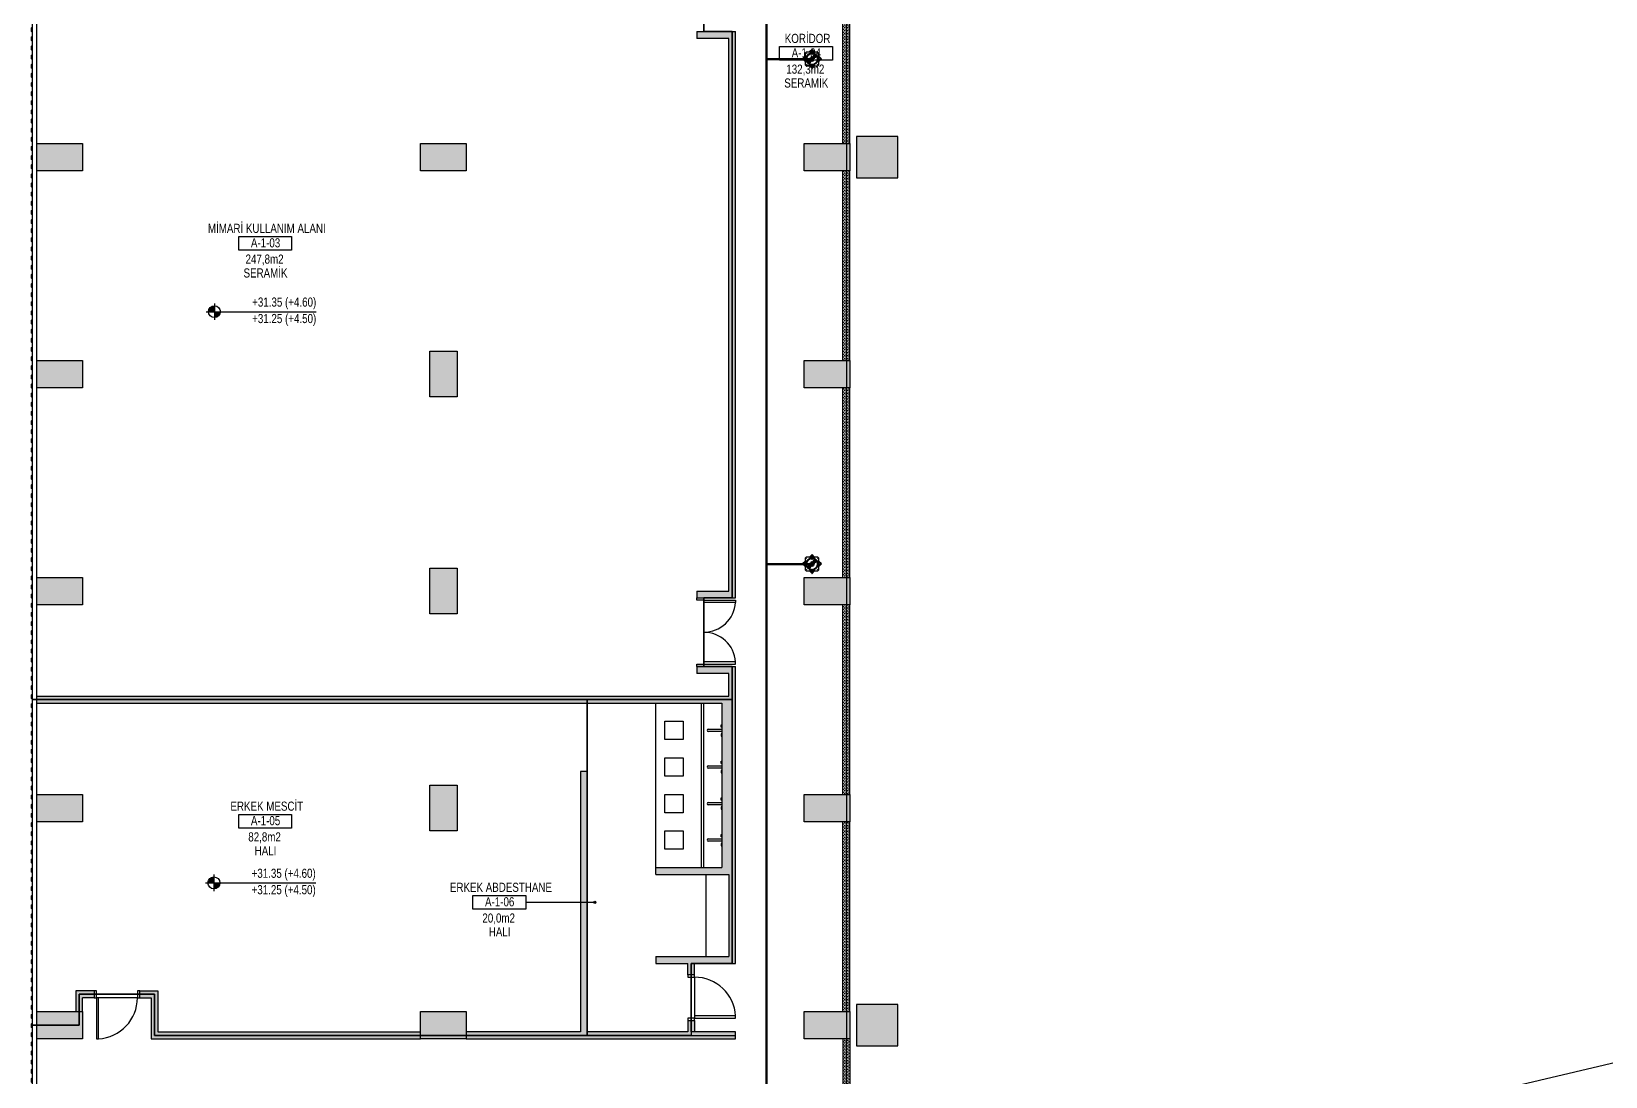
# Model space of a CAD drawing. Header units: centimetres. Extents: x 26200 to 113000, y -600 to 9300.
# Drawn here: x 78389 to 81836, y 3351 to 5639 of the extents above; entities that cross this region are included whole.
import ezdxf
from ezdxf.enums import TextEntityAlignment as Align

# ---------------------------------------------------------------- set-up
doc = ezdxf.new("R2010")
doc.units = ezdxf.units.CM
for name, color, linetype in [('A-ANNO-DIMS', 8, 'Continuous'), ('A-ANNO-IDEN', 8, 'Continuous'), ('A-ANNO-TEXT', 8, 'Continuous'), ('A-AREA', 8, 'Continuous'), ('A-DOOR', 8, 'Continuous'), ('A-ELEV-01', 8, 'Continuous'), ('A-ELEV-03', 8, 'Continuous'), ('A-ELEV-04', 8, 'Continuous'), ('A-FLOR-FIXT', 8, 'Continuous'), ('A-WALL', 8, 'Continuous'), ('A-WALL-HTCH', 8, 'Continuous'), ('A-WALL-SNWPNL', 8, 'Continuous'), ('A-WALL-STEL', 8, 'Continuous'), ('GEB-KONTUR-A', 8, 'Continuous'), ('S-CONC', 5, 'Continuous'), ('S-HTCH', 8, 'Continuous')]:
    doc.layers.add(name, color=color, linetype=linetype)
doc.layers.add('Arbeitspunkt(DIN)', color=8, linetype='Continuous', lineweight=25)
for name, color, linetype, lineweight, true_color in [('GEB-ART-NR', 8, 'Continuous', 18, 0xff0000), ('GEB-BEZUG', 8, 'Continuous', 50, 0xffff00), ('GEB-TEXT', 8, 'Continuous', 18, 0x0000ff)]:
    doc.layers.add(name, color=color, linetype=linetype, lineweight=lineweight, true_color=true_color)
doc.styles.add('Fields_100', font='act_simplex.shx', dxfattribs={"width": 0.8, "height": 20})
pattern_1 = [(0, (45541.4728, 54361.0323), (3.175, 3.175), [3.175, -3.175])]
pattern_2 = [(0, (74805.6698, 54361.057), (3.175, 3.175), [3.175, -3.175])]
pattern_3 = [(45, (74805.67, 5721.585), (-4.490128, 4.490128), []), (45, (74810.16, 5721.585), (-4.490128, 4.490128), [3.175, -1.5875])]

# ---------------------------------------------------------------- blocks, each defined once
blk = doc.blocks.new('Mahal kutusu_100')
at = {"color": 0}
blk.add_lwpolyline([(-58, 30), (58, 30), (58, 0), (-58, 0)], close=True, dxfattribs=at)
at = {"color": 0, "style": 'Fields_100', "width": 0.8}
for tag, p in [('MAHAL', (3.6, 37.9)), ('KOD', (0.9, 6.2)), ('ALAN', (-1.3, -29.4)), ('KAPLAMA', (0.8, -59.7))]:
    blk.add_attdef(tag, text='', height=20, dxfattribs=at).set_placement(p, align=Align.CENTER)
blk = doc.blocks.new('KAPI_100')
at = {"layer": 'A-DOOR'}
blk.add_line((5, 15), (95, 15), dxfattribs=at)
blk.add_lwpolyline([(95, 15), (95, 105), (90, 105), (90, 15)], dxfattribs=at)
for points in [[(0, 0), (5, 0), (5, 15), (0, 15)], [(95, 0), (100, 0), (100, 15), (95, 15)]]:
    blk.add_lwpolyline(points, close=True, dxfattribs=at)
blk.add_arc((95, 15), 90, 93.1847, 180, dxfattribs=at)
blk = doc.blocks.new('KAPI 150')
at = {"layer": 'A-DOOR'}
blk.add_line((145, 15), (5, 15), dxfattribs=at)
for points in [[(5, 15), (5, 85), (10, 85), (10, 15)], [(145, 15), (145, 85), (140, 85), (140, 15)]]:
    blk.add_lwpolyline(points, dxfattribs=at)
for points in [[(5, 0), (0, 0), (0, 15), (5, 15)], [(150, 0), (145, 0), (145, 15), (150, 15)]]:
    blk.add_lwpolyline(points, close=True, dxfattribs=at)
for centre, start, end in [((5, 15), 0, 85.904), ((145, 15), 94.096, 180)]:
    blk.add_arc(centre, 70, start, end, dxfattribs=at)
blk = doc.blocks.new('*U81')
at = {"layer": 'A-WALL-SNWPNL'}
blk.add_lwpolyline([(50, 1), (42, 1), (40, -1), (32, -1), (30, 1), (22, 1), (20, -1), (12, -1), (10, 1), (2, 1), (0, -1), (-8, -1), (-10, 1), (-18, 1), (-20, -1), (-28, -1), (-30, 1), (-38, 1), (-40, -1), (-48, -1), (-50, 1)], dxfattribs=at)
blk = doc.blocks.new('*U82')
at = {"layer": 'A-WALL-STEL', "color": 0, "linetype": 'ByBlock', "lineweight": -2, "transparency": 16777216}
for p in [(1600, 0), (1700, 0), (1800, 0), (1900, 0), (2000, 0), (2100, 0), (2200, 0), (2300, 0), (2400, 0), (2500, 0), (2600, 0), (2700, 0), (2800, 0), (2900, 0), (3000, 0), (3100, 0), (3200, 0), (3300, 0), (3400, 0), (3500, 0), (3600, 0), (3700, 0), (3800, 0), (3900, 0)]:
    blk.add_blockref('*U81', p, dxfattribs=at)
blk = doc.blocks.new('Einfügepunkt')
at = {"layer": 'GEB-BEZUG'}
for p, q in [((-1, -1), (1, 1)), ((-1, 1), (1, -1))]:
    blk.add_line(p, q, dxfattribs=at)
blk = doc.blocks.new('105')
at = {"layer": 'Arbeitspunkt(DIN)', "ltscale": 25}
for q in [(-2, 0), (0, 2), (2, 0), (0, -2)]:
    blk.add_line((0, 0), q, dxfattribs=at)
at = {"layer": 'GEB-KONTUR-A', "ltscale": 25}
for p, q in [((-152, 57), (-209, 0)), ((-209, 0), (-152, -57)), ((-152, 57), (-150, 59)), ((-152, -57), (-152, 57)), ((-150, 130), (-130, 150)), ((-150, 130), (-150, -130)), ((-129, 2), (-131, 0)), ((-131, 0), (-129, -2)), ((-131, 0), (-123, 0)), ((130, 150), (-130, 150)), ((-129, 2), (-122, 2)), ((-124, 35), (-126, 34)), ((-126, 34), (-125, 32)), ((-126, 34), (-119, 32)), ((-125, 32), (-118, 30)), ((-124, 35), (-117, 33)), ((-123, 0), (-122, 2)), ((-122, -2), (-123, 0)), ((-122, 2), (-118, 2)), ((-119, 32), (-117, 33)), ((-118, 30), (-119, 32)), ((-114, 29), (-118, 30)), ((-117, 33), (-113, 32)), ((-105, 16), (-117, 17)), ((-117, 14), (-106, 12)), ((-111, 66), (-113, 65)), ((-113, 65), (-113, 63)), ((-113, 65), (-107, 62)), ((-113, 63), (-106, 59)), ((-111, 66), (-104, 62)), ((-110, 43), (-99, 39)), ((-98, 42), (-108, 47)), ((-107, 62), (-104, 62)), ((-106, 59), (-107, 62)), ((-103, 57), (-106, 59)), ((-106, 12), (-105, 16)), ((-104, 62), (-101, 61)), ((-99, 39), (-98, 42)), ((-95, 70), (-85, 63)), ((-83, 66), (-93, 73)), ((-92, 92), (-92, 90)), ((-90, 92), (-92, 92)), ((-92, 92), (-87, 87)), ((-92, 90), (-87, 85)), ((-90, 92), (-85, 87)), ((-87, 87), (-85, 87)), ((-87, 85), (-87, 87)), ((-85, 82), (-87, 85)), ((-85, 87), (-82, 85)), ((-85, 63), (-83, 66)), ((-73, 93), (-66, 83)), ((-63, 85), (-70, 95)), ((-65, 113), (-66, 111)), ((-66, 111), (-62, 104)), ((-66, 83), (-63, 85)), ((-65, 113), (-62, 107)), ((-63, 113), (-65, 113)), ((-63, 113), (-59, 106)), ((-62, 107), (-59, 106)), ((-62, 104), (-62, 107)), ((-61, 101), (-62, 104)), ((-59, 150), (-57, 152)), ((-59, 106), (-57, 103)), ((0, 209), (-57, 152)), ((-57, 152), (57, 152)), ((-47, 108), (-42, 98)), ((-39, 99), (-43, 110)), ((-42, 98), (-39, 99)), ((-34, 126), (-35, 124)), ((-35, 124), (-33, 117)), ((-34, 126), (-32, 119)), ((-32, 125), (-34, 126)), ((-33, 117), (-32, 119)), ((-32, 113), (-33, 117)), ((-6, 6), (-33, -12)), ((-33, -13), (-5, 5)), ((-32, 125), (-30, 118)), ((-32, 119), (-30, 118)), ((-30, 118), (-29, 114)), ((-26, -26), (0, 0)), ((-17, 117), (-16, 105)), ((-16, 105), (-12, 106)), ((-12, 106), (-14, 117)), ((18, 42), (-6, 6)), ((-6, 6), (-5, 5)), ((-5, 5), (18, 41)), ((-5, 5), (0, 0)), ((0, 131), (-2, 129)), ((-2, 129), (-2, 122)), ((-2, 122), (0, 123)), ((-2, 118), (-2, 122)), ((57, 152), (0, 209)), ((0, 131), (0, 123)), ((2, 129), (0, 131)), ((0, 123), (2, 122)), ((0, 0), (26, 26)), ((0, 0), (5, -5)), ((2, 129), (2, 122)), ((2, 122), (2, 118)), ((33, 13), (5, -5)), ((6, -6), (33, 12)), ((14, 117), (12, 106)), ((12, 106), (16, 105)), ((16, 105), (17, 117)), ((19, 43), (18, 42)), ((18, 42), (18, 41)), ((18, 42), (18, 42)), ((18, 41), (18, 42)), ((26, 26), (18, 42)), ((18, 41), (26, 26)), ((38, 73), (19, 43)), ((19, 43), (39, 72)), ((19, 42), (19, 43)), ((19, 43), (19, 42)), ((19, 43), (19, 43)), ((27, 27), (19, 43)), ((19, 42), (27, 27)), ((26, 26), (26, 26)), ((26, 26), (26, 26)), ((26, 26), (33, 13)), ((33, 13), (26, 26)), ((27, 27), (77, 77)), ((27, 27), (27, 27)), ((27, 27), (27, 27)), ((27, 27), (34, 14)), ((34, 14), (27, 27)), ((29, 114), (30, 118)), ((32, 125), (30, 118)), ((30, 118), (32, 119)), ((34, 126), (32, 119)), ((34, 126), (32, 125)), ((32, 119), (33, 117)), ((33, 117), (32, 113)), ((35, 124), (33, 117)), ((33, 12), (35, 13)), ((33, 13), (33, 13)), ((33, 12), (33, 13)), ((33, 13), (33, 12)), ((35, 124), (34, 126)), ((72, 39), (34, 14)), ((34, 14), (34, 14)), ((35, 13), (34, 14)), ((34, 14), (35, 13)), ((35, 13), (73, 38)), ((38, 73), (41, 77)), ((43, 110), (39, 99)), ((39, 99), (42, 98)), ((41, 77), (57, 103)), ((42, 98), (47, 108)), ((57, 152), (59, 150)), ((57, 103), (59, 105)), ((63, 113), (59, 105)), ((59, 105), (61, 106)), ((65, 113), (61, 106)), ((61, 106), (62, 103)), ((62, 103), (61, 101)), ((66, 111), (62, 103)), ((65, 113), (63, 113)), ((66, 111), (65, 113)), ((66, 98), (68, 99)), ((72, 93), (74, 95)), ((77, 41), (73, 38)), ((77, 92), (76, 91)), ((77, 77), (86, 86)), ((77, 41), (103, 57)), ((103, 58), (79, 43)), ((82, 85), (84, 86)), ((90, 92), (84, 86)), ((84, 86), (86, 86)), ((86, 84), (85, 82)), ((92, 92), (86, 86)), ((92, 90), (86, 84)), ((86, 86), (86, 84)), ((92, 92), (90, 92)), ((91, 76), (92, 77)), ((92, 90), (92, 92)), ((93, 72), (95, 74)), ((99, 68), (98, 66)), ((101, 61), (103, 62)), ((111, 66), (103, 62)), ((103, 62), (106, 61)), ((105, 60), (103, 58)), ((103, 57), (105, 59)), ((103, 58), (103, 57)), ((113, 63), (105, 59)), ((106, 61), (105, 60)), ((105, 59), (105, 60)), ((113, 65), (106, 61)), ((113, 65), (111, 66)), ((113, 63), (113, 65)), ((117, 33), (113, 32)), ((114, 29), (118, 30)), ((124, 35), (117, 33)), ((119, 32), (117, 33)), ((118, 30), (119, 32)), ((125, 32), (118, 30)), ((122, 2), (118, 2)), ((126, 34), (119, 32)), ((123, 0), (122, 2)), ((129, 2), (122, 2)), ((122, -2), (123, 0)), ((131, 0), (123, 0)), ((126, 34), (124, 35)), ((125, 32), (126, 34)), ((131, 0), (129, 2)), ((129, -2), (131, 0)), ((130, 150), (150, 130)), ((150, -130), (150, 130)), ((150, 59), (152, 57)), ((152, 57), (152, -57)), ((209, 0), (152, 57)), ((152, -57), (209, 0)), ((-150, -59), (-152, -57)), ((-130, -150), (-150, -130)), ((-130, -150), (130, -150)), ((-129, -2), (-122, -2)), ((-125, -32), (-126, -34)), ((-126, -34), (-119, -32)), ((-126, -34), (-124, -35)), ((-125, -32), (-118, -30)), ((-124, -35), (-117, -33)), ((-118, -2), (-122, -2)), ((-119, -32), (-118, -30)), ((-117, -33), (-119, -32)), ((-118, -30), (-114, -29)), ((-106, -12), (-117, -14)), ((-117, -17), (-105, -16)), ((-113, -32), (-117, -33)), ((-113, -63), (-105, -59)), ((-113, -65), (-106, -61)), ((-113, -63), (-113, -65)), ((-113, -65), (-111, -66)), ((-111, -66), (-103, -62)), ((-99, -39), (-110, -43)), ((-108, -47), (-98, -42)), ((-105, -16), (-106, -12)), ((-106, -61), (-105, -59)), ((-103, -62), (-106, -61)), ((-105, -59), (-103, -57)), ((-103, -57), (-77, -41)), ((-101, -61), (-103, -62)), ((-98, -42), (-99, -39)), ((-99, -68), (-98, -66)), ((-93, -72), (-95, -74)), ((-91, -76), (-92, -77)), ((-92, -90), (-86, -84)), ((-92, -92), (-86, -86)), ((-92, -90), (-92, -92)), ((-92, -92), (-90, -92)), ((-90, -92), (-84, -86)), ((-86, -86), (-77, -77)), ((-86, -84), (-85, -82)), ((-86, -86), (-86, -84)), ((-84, -86), (-86, -86)), ((-82, -85), (-84, -86)), ((-77, -77), (-27, -27)), ((-77, -41), (-73, -38)), ((-77, -92), (-76, -91)), ((-72, -93), (-74, -95)), ((-35, -13), (-73, -38)), ((-73, -39), (-34, -14)), ((-66, -98), (-68, -99)), ((-66, -111), (-62, -103)), ((-66, -111), (-65, -113)), ((-65, -113), (-61, -106)), ((-65, -113), (-63, -113)), ((-63, -113), (-59, -105)), ((-62, -103), (-61, -101)), ((-61, -106), (-62, -103)), ((-60, -105), (-61, -106)), ((-58, -103), (-60, -105)), ((-60, -105), (-59, -105)), ((-59, -105), (-57, -103)), ((-57, -152), (-59, -150)), ((-43, -79), (-58, -103)), ((-57, -103), (-58, -103)), ((-57, -103), (-41, -77)), ((57, -152), (-57, -152)), ((-57, -152), (0, -209)), ((-38, -73), (-41, -77)), ((-19, -43), (-39, -73)), ((-38, -73), (-19, -43)), ((-33, -12), (-35, -13)), ((-35, -13), (-34, -14)), ((-34, -14), (-35, -13)), ((-35, -124), (-33, -117)), ((-35, -124), (-34, -126)), ((-34, -14), (-34, -14)), ((-27, -27), (-34, -14)), ((-34, -14), (-27, -27)), ((-34, -126), (-32, -119)), ((-34, -126), (-32, -125)), ((-33, -13), (-33, -12)), ((-33, -12), (-33, -13)), ((-33, -13), (-33, -13)), ((-26, -26), (-33, -13)), ((-33, -13), (-26, -26)), ((-32, -113), (-33, -117)), ((-33, -117), (-32, -119)), ((-32, -119), (-30, -118)), ((-32, -125), (-30, -118)), ((-30, -118), (-29, -114)), ((-27, -27), (-27, -27)), ((-27, -27), (-19, -43)), ((-19, -42), (-27, -27)), ((-27, -27), (-27, -27)), ((-26, -26), (-26, -26)), ((-26, -26), (-18, -42)), ((-18, -41), (-26, -26)), ((-26, -26), (-26, -26)), ((-19, -43), (-18, -42)), ((-19, -42), (-19, -43)), ((-19, -43), (-19, -42)), ((-19, -43), (-19, -43)), ((5, -5), (-18, -41)), ((-18, -42), (6, -6)), ((-18, -42), (-18, -41)), ((-18, -41), (-18, -42)), ((-18, -42), (-18, -42)), ((-2, -118), (-2, -122)), ((-2, -122), (0, -123)), ((-2, -129), (-2, -122)), ((-2, -129), (0, -131)), ((0, -123), (2, -122)), ((0, -131), (0, -123)), ((0, -131), (2, -129)), ((0, -209), (57, -152)), ((2, -122), (2, -118)), ((2, -129), (2, -122)), ((6, -6), (5, -5)), ((29, -114), (30, -118)), ((30, -118), (32, -119)), ((32, -125), (30, -118)), ((33, -117), (32, -113)), ((32, -119), (33, -117)), ((34, -126), (32, -119)), ((32, -125), (34, -126)), ((35, -124), (33, -117)), ((34, -126), (35, -124)), ((57, -103), (59, -106)), ((59, -150), (57, -152)), ((59, -106), (62, -107)), ((63, -113), (59, -106)), ((62, -104), (61, -101)), ((62, -107), (62, -104)), ((66, -111), (62, -104)), ((65, -113), (62, -107)), ((63, -113), (65, -113)), ((65, -113), (66, -111)), ((82, -85), (85, -87)), ((87, -85), (85, -82)), ((85, -87), (87, -87)), ((90, -92), (85, -87)), ((87, -87), (87, -85)), ((92, -90), (87, -85)), ((92, -92), (87, -87)), ((90, -92), (92, -92)), ((92, -92), (92, -90)), ((101, -61), (104, -62)), ((106, -59), (103, -57)), ((104, -62), (107, -62)), ((111, -66), (104, -62)), ((107, -62), (106, -59)), ((113, -63), (106, -59)), ((113, -65), (107, -62)), ((111, -66), (113, -65)), ((113, -32), (117, -33)), ((113, -65), (113, -63)), ((118, -30), (114, -29)), ((117, -33), (119, -32)), ((124, -35), (117, -33)), ((118, -2), (122, -2)), ((119, -32), (118, -30)), ((125, -32), (118, -30)), ((126, -34), (119, -32)), ((129, -2), (122, -2)), ((124, -35), (126, -34)), ((126, -34), (125, -32)), ((150, -130), (130, -150)), ((152, -57), (150, -59))]:
    blk.add_line(p, q, dxfattribs=at)
for centre, radius in [((-177, 0), 4), ((0, 0), 131), ((-125, 125), 3), ((0, 177), 4), ((125, 125), 3), ((177, 0), 4), ((-125, -125), 3), ((0, -177), 4), ((125, -125), 3)]:
    blk.add_circle(centre, radius, dxfattribs=at)
for centre, radius, start, end in [((0, 0), 129, 165.8007, 179.1993), ((0, 0), 126, 165.8198, 179.1802), ((0, 0), 129, 150.8007, 164.1993), ((0, 0), 126, 150.8198, 164.1802), ((0, 0), 121, 165.8539, 179.1461), ((0, 0), 120, 165.8607, 179.1393), ((0, 0), 118, 165.8753, 179.1247), ((0, 0), 118, 171.6247, 173.3753), ((0, 0), 121, 150.8539, 164.1461), ((0, 0), 120, 150.8607, 164.1393), ((0, 0), 118, 150.8753, 164.1247), ((0, 0), 129, 135.8007, 149.1993), ((0, 0), 118, 156.6247, 158.3753), ((0, 0), 126, 135.8198, 149.1802), ((0, 0), 121, 135.8539, 149.1461), ((0, 0), 120, 135.8607, 149.1393), ((0, 0), 118, 135.8753, 149.1247), ((0, 0), 118, 141.6247, 143.3753), ((0, 0), 129, 120.8007, 134.1993), ((0, 0), 126, 120.8198, 134.1802), ((0, 0), 121, 120.8539, 134.1461), ((0, 0), 120, 120.8607, 134.1393), ((0, 0), 118, 120.8753, 134.1247), ((0, 0), 118, 126.6247, 128.3753), ((0, 0), 129, 105.8007, 119.1993), ((0, 0), 126, 105.8198, 119.1802), ((0, 0), 121, 105.8539, 119.1461), ((0, 0), 120, 105.8607, 119.1393), ((0, 0), 118, 105.8753, 119.1247), ((0, 0), 118, 111.6247, 113.3753), ((0, 0), 129, 90.8007, 104.1993), ((0, 0), 126, 90.8198, 104.1802), ((0, 0), 121, 90.8539, 104.1461), ((0, 0), 120, 90.8607, 104.1393), ((0, 0), 118, 90.8753, 104.1247), ((0, 0), 118, 96.6247, 98.3753), ((0, 0), 129, 75.8007, 89.1993), ((0, 0), 126, 75.8198, 89.1802), ((0, 0), 121, 75.8539, 89.1461), ((0, 0), 120, 75.8607, 89.1393), ((0, 0), 118, 75.8753, 89.1247), ((0, 0), 118, 81.6247, 83.3753), ((0, 0), 118, 60.8753, 74.1247), ((0, 0), 121, 60.8539, 74.1461), ((0, 0), 120, 60.8607, 74.1393), ((0, 0), 126, 60.8198, 74.1802), ((0, 0), 129, 60.8007, 74.1993), ((59, 59), 25.8, 45, 135.7807), ((0, 0), 118, 66.6247, 68.3753), ((0, 0), 118, 45.8753, 59.1247), ((0, 0), 121, 45.8539, 59.1461), ((0, 0), 120, 55.6693, 59.1393), ((0, 0), 126, 45.8198, 59.1802), ((0, 0), 129, 45.8007, 59.1993), ((0, 0), 120, 52.1808, 55.6693), ((0, 0), 120, 45.8607, 50.069), ((59, 59), 25.8, 321.1789, 45), ((59, 59), 25.8, 314.2193, 321.1789), ((0, 0), 118, 30.8753, 44.1247), ((0, 0), 120, 39.931, 44.1393), ((0, 0), 121, 30.8539, 44.1461), ((0, 0), 126, 30.8198, 44.1802), ((0, 0), 129, 30.8007, 44.1993), ((0, 0), 120, 34.3307, 37.8192), ((0, 0), 120, 30.8607, 34.3307), ((0, 0), 118, 15.8753, 29.1247), ((0, 0), 120, 15.8607, 29.1393), ((0, 0), 121, 15.8539, 29.1461), ((0, 0), 126, 15.8198, 29.1802), ((0, 0), 129, 15.8007, 29.1993), ((0, 0), 118, 0.8753, 14.1247), ((0, 0), 120, 0.8607, 14.1393), ((0, 0), 121, 0.8539, 14.1461), ((0, 0), 126, 0.8198, 14.1802), ((0, 0), 129, 0.8007, 14.1993), ((0, 0), 129, 180.8007, 194.1993), ((0, 0), 126, 180.8198, 194.1802), ((0, 0), 129, 195.8007, 209.1993), ((0, 0), 121, 180.8539, 194.1461), ((0, 0), 126, 195.8198, 209.1802), ((0, 0), 120, 180.8607, 194.1393), ((0, 0), 118, 180.8753, 194.1247), ((0, 0), 118, 186.6247, 188.3753), ((0, 0), 121, 195.8539, 209.1461), ((0, 0), 120, 195.8607, 209.1393), ((0, 0), 118, 195.8753, 209.1247), ((0, 0), 129, 210.8007, 224.1993), ((0, 0), 118, 201.6247, 203.3753), ((0, 0), 126, 210.8198, 224.1802), ((0, 0), 121, 210.8539, 224.1461), ((0, 0), 120, 210.8607, 214.3307), ((0, 0), 118, 210.8753, 224.1247), ((0, 0), 120, 214.3307, 217.8192), ((0, 0), 120, 219.931, 224.1393), ((0, 0), 129, 225.8007, 239.1993), ((0, 0), 126, 225.8198, 239.1802), ((-59, -59), 25.8, 134.2193, 225), ((0, 0), 120, 225.8607, 230.069), ((0, 0), 121, 225.8539, 239.1461), ((0, 0), 118, 225.8753, 239.1247), ((-59, -59), 25.8, 225, 308.8211), ((0, 0), 120, 232.1808, 235.6693), ((0, 0), 120, 235.6693, 239.1393), ((0, 0), 129, 240.8007, 254.1993), ((0, 0), 126, 240.8198, 254.1802), ((0, 0), 121, 240.8539, 254.1461), ((0, 0), 120, 240.8607, 254.1393), ((0, 0), 118, 240.8753, 254.1247), ((-59, -59), 25.8, 308.8211, 315.7807), ((0, 0), 129, 255.8007, 269.1993), ((0, 0), 126, 255.8198, 269.1802), ((0, 0), 121, 255.8539, 269.1461), ((0, 0), 118, 255.8753, 269.1247), ((0, 0), 120, 255.8607, 269.1393), ((0, 0), 118, 270.8753, 284.1247), ((0, 0), 120, 270.8607, 284.1393), ((0, 0), 121, 270.8539, 284.1461), ((0, 0), 126, 270.8198, 284.1802), ((0, 0), 129, 270.8007, 284.1993), ((0, 0), 118, 285.8753, 299.1247), ((0, 0), 120, 285.8607, 299.1393), ((0, 0), 121, 285.8539, 299.1461), ((0, 0), 126, 285.8198, 299.1802), ((0, 0), 129, 285.8007, 299.1993), ((0, 0), 118, 300.8753, 314.1247), ((0, 0), 120, 300.8607, 314.1393), ((0, 0), 121, 300.8539, 314.1461), ((0, 0), 126, 300.8198, 314.1802), ((0, 0), 129, 300.8007, 314.1993), ((0, 0), 118, 315.8753, 329.1247), ((0, 0), 120, 315.8607, 329.1393), ((0, 0), 121, 315.8539, 329.1461), ((0, 0), 126, 315.8198, 329.1802), ((0, 0), 129, 315.8007, 329.1993), ((0, 0), 118, 330.8753, 344.1247), ((0, 0), 120, 330.8607, 344.1393), ((0, 0), 121, 330.8539, 344.1461), ((0, 0), 126, 330.8198, 344.1802), ((0, 0), 129, 330.8007, 344.1993), ((0, 0), 118, 345.8753, 359.1247), ((0, 0), 120, 345.8607, 359.1393), ((0, 0), 121, 345.8539, 359.1461), ((0, 0), 126, 345.8198, 359.1802), ((0, 0), 129, 345.8007, 359.1993)]:
    blk.add_arc(centre, radius, start, end, dxfattribs=at)
for points, knots in [([(77, 77), (76, 78), (75, 79), (71, 82), (68, 83), (62, 84), (59, 85), (56, 84), (54, 84), (52, 83), (47, 82), (46, 81), (43, 79), (41, 77), (39, 75), (39, 74), (38, 73)], [-0.783062, -0.783062, -0.783062, -0.783062, -0.634163, -0.634163, -0.192454, -0.192454, 0.106051, 0.106051, 0.106051, 0.404556, 0.404556, 0.625445, 0.625445, 0.846335, 0.846335, 0.994853, 0.994853, 0.994853, 0.994853]), ([(38, 73), (38, 73), (38, 73), (38, 73), (38, 73), (38, 73)], [0.994853329, 0.994853329, 0.994853329, 0.994853329, 0.995833954, 0.995833954, 0.996814579, 0.996814579, 0.996814579, 0.996814579]), ([(39, 73), (39, 74), (40, 75), (42, 77), (43, 78), (46, 80), (48, 81), (52, 83), (54, 83), (57, 84), (59, 84), (61, 84), (67, 83), (71, 81), (75, 78), (76, 77), (77, 77)], [-0.994853, -0.994853, -0.994853, -0.994853, -0.846335, -0.846335, -0.625445, -0.625445, -0.404556, -0.404556, -0.106051, -0.106051, -0.106051, 0.192454, 0.192454, 0.634163, 0.634163, 0.784802, 0.784802, 0.784802, 0.784802]), ([(39, 72), (39, 72), (39, 72), (39, 73), (39, 73), (39, 73)], [-0.996814579, -0.996814579, -0.996814579, -0.996814579, -0.995833954, -0.995833954, -0.994853329, -0.994853329, -0.994853329, -0.994853329]), ([(77, 77), (77, 76), (78, 75), (80, 72), (81, 71), (82, 67), (83, 66), (84, 61), (84, 59), (84, 57), (83, 54), (83, 52), (80, 46), (78, 43), (75, 40), (74, 39), (73, 39)], [2.356791, 2.356791, 2.356791, 2.356791, 2.50743, 2.50743, 2.728284, 2.728284, 2.949139, 2.949139, 3.247644, 3.247644, 3.247644, 3.546149, 3.546149, 3.987927, 3.987927, 4.136446, 4.136446, 4.136446, 4.136446]), ([(73, 38), (74, 39), (75, 39), (79, 43), (81, 46), (83, 52), (84, 54), (84, 56), (85, 59), (84, 62), (84, 66), (83, 68), (82, 71), (81, 73), (79, 75), (78, 76), (77, 77)], [-4.136446, -4.136446, -4.136446, -4.136446, -3.987927, -3.987927, -3.546149, -3.546149, -3.247644, -3.247644, -3.247644, -2.949139, -2.949139, -2.728284, -2.728284, -2.50743, -2.50743, -2.358531, -2.358531, -2.358531, -2.358531]), ([(77, 77), (77, 77), (77, 77), (77, 77), (77, 77), (77, 77)], [-0.1161431, -0.1161431, -0.1161431, -0.1161431, -0.0580714, -0.0580714, 0, 0, 0, 0]), ([(-73, -38), (-74, -39), (-75, -39), (-79, -43), (-81, -46), (-83, -52), (-84, -54), (-84, -56), (-85, -59), (-84, -62), (-84, -66), (-83, -68), (-82, -71), (-81, -73), (-79, -75), (-78, -76), (-77, -77)], [-4.136446, -4.136446, -4.136446, -4.136446, -3.987927, -3.987927, -3.546149, -3.546149, -3.247644, -3.247644, -3.247644, -2.949139, -2.949139, -2.728284, -2.728284, -2.50743, -2.50743, -2.358531, -2.358531, -2.358531, -2.358531]), ([(-77, -77), (-77, -76), (-78, -75), (-80, -72), (-81, -71), (-82, -67), (-83, -66), (-84, -61), (-84, -59), (-84, -57), (-83, -54), (-83, -52), (-80, -46), (-78, -43), (-75, -40), (-74, -39), (-73, -39)], [2.356791, 2.356791, 2.356791, 2.356791, 2.50743, 2.50743, 2.728284, 2.728284, 2.949139, 2.949139, 3.247644, 3.247644, 3.247644, 3.546149, 3.546149, 3.987927, 3.987927, 4.136446, 4.136446, 4.136446, 4.136446]), ([(-77, -77), (-76, -78), (-75, -79), (-71, -82), (-68, -83), (-62, -84), (-59, -85), (-56, -84), (-54, -84), (-52, -83), (-47, -82), (-46, -81), (-43, -79), (-41, -77), (-39, -75), (-39, -74), (-38, -73)], [-0.783062, -0.783062, -0.783062, -0.783062, -0.634163, -0.634163, -0.192454, -0.192454, 0.106051, 0.106051, 0.106051, 0.404556, 0.404556, 0.625445, 0.625445, 0.846335, 0.846335, 0.994853, 0.994853, 0.994853, 0.994853]), ([(-39, -73), (-39, -74), (-40, -75), (-42, -77), (-43, -78), (-46, -80), (-48, -81), (-52, -83), (-54, -83), (-57, -84), (-59, -84), (-61, -84), (-67, -83), (-71, -81), (-75, -78), (-76, -77), (-77, -77)], [-0.994853, -0.994853, -0.994853, -0.994853, -0.846335, -0.846335, -0.625445, -0.625445, -0.404556, -0.404556, -0.106051, -0.106051, -0.106051, 0.192454, 0.192454, 0.634163, 0.634163, 0.784802, 0.784802, 0.784802, 0.784802]), ([(-77, -77), (-77, -77), (-77, -77), (-77, -77), (-77, -77), (-77, -77)], [0, 0, 0, 0, 0.0580714, 0.0580714, 0.1161431, 0.1161431, 0.1161431, 0.1161431]), ([(-39, -73), (-39, -73), (-39, -73), (-39, -73), (-39, -73), (-39, -73)], [-0.996814579, -0.996814579, -0.996814579, -0.996814579, -0.995833954, -0.995833954, -0.994853329, -0.994853329, -0.994853329, -0.994853329]), ([(-38, -73), (-38, -73), (-38, -73), (-38, -73), (-38, -73), (-38, -73)], [0.994853329, 0.994853329, 0.994853329, 0.994853329, 0.995833954, 0.995833954, 0.996814579, 0.996814579, 0.996814579, 0.996814579])]:
    blk.add_open_spline(points, degree=3, knots=knots, dxfattribs=at)
for points in [[(73, 39), (73, 39), (72, 39), (72, 39)], [(73, 38), (73, 38), (73, 38), (73, 38)], [(-73, -38), (-73, -38), (-73, -38), (-73, -38)], [(-73, -39), (-73, -39), (-73, -39), (-73, -39)]]:
    blk.add_open_spline(points, degree=3, dxfattribs=at)
at = {"ltscale": 25}
blk.add_blockref('Einfügepunkt', (0, 0), dxfattribs=at)
at = {"layer": 'GEB-ART-NR'}
blk.add_text('GEB-ART-NR 359.105', height=3.5, dxfattribs=at).set_placement((1, -225), align=Align.CENTER)
at = {"layer": 'GEB-TEXT'}
for s, p in [('PLU DwEinl DAF d56 12L/s', (0, -219)), ('Geberit', (0, -214))]:
    blk.add_text(s, height=3.5, dxfattribs=at).set_placement(p, align=Align.CENTER)

msp = doc.modelspace()

# ---------------------------------------------------------------- hatches: boundary and pattern name
at = {"layer": 'A-ANNO-DIMS'}
h = msp.add_hatch(color=256, dxfattribs=at)
h.paths.add_polyline_path([(78789.5, 5038.3, 0.414214), (78776.5, 5025.3), (78789.5, 5025.3)])
h.paths.add_polyline_path([(78802.5, 5025.3), (78789.5, 5025.3), (78789.5, 5012.3, 0.414214)])
h = msp.add_hatch(color=256, dxfattribs=at)
h.paths.add_polyline_path([(78788.3, 3788, 0.414214), (78775.3, 3775), (78788.3, 3775)])
h.paths.add_polyline_path([(78801.3, 3775), (78788.3, 3775), (78788.3, 3762, 0.414214)])
at = {"layer": 'A-ANNO-IDEN'}
h = msp.add_hatch(color=256, dxfattribs=at)
h.dxf.hatch_style = 1
edge = h.paths.add_edge_path()
edge.add_arc((79622.6, 3732.4), 2.5, 360, 720)
at = {"layer": 'A-WALL-HTCH'}
h = msp.add_hatch(dxfattribs=at)
h.set_pattern_fill('DASH', color=256)
h.set_pattern_definition(pattern_2)
h.paths.add_polyline_path([(80180.9, 5808.6), (80165.9, 5808.6), (80165.9, 5393.6), (80180.9, 5393.6)])
h = msp.add_hatch(dxfattribs=at)
h.set_pattern_fill('DASH', color=256)
h.set_pattern_definition(pattern_1)
h.paths.add_polyline_path([(79930.9, 5638.6), (79845.9, 5638.6), (79845.9, 5623.6), (79915.9, 5623.6), (79915.9, 4413.6), (79845.9, 4413.6), (79845.9, 4398.6), (79860.9, 4398.6), (79930.9, 4398.6)])
h = msp.add_hatch(dxfattribs=at)
h.set_pattern_fill('DASH', color=256)
h.set_pattern_definition(pattern_2)
h.paths.add_polyline_path([(80180.9, 5333.6), (80165.9, 5333.6), (80165.9, 4918.6), (80180.9, 4918.6)])
h = msp.add_hatch(dxfattribs=at)
h.set_pattern_fill('DASH', color=256)
h.set_pattern_definition(pattern_2)
h.paths.add_polyline_path([(80180.9, 4858.6), (80165.9, 4858.6), (80165.9, 4443.6), (80180.9, 4443.6)])
h = msp.add_hatch(dxfattribs=at)
h.set_pattern_fill('DASH', color=256)
h.set_pattern_definition(pattern_2)
h.paths.add_polyline_path([(80180.9, 4383.6), (80165.9, 4383.6), (80165.9, 3968.6), (80180.9, 3968.6)])
h = msp.add_hatch(dxfattribs=at)
h.set_pattern_fill('DASH', color=256)
h.set_pattern_definition(pattern_1)
h.paths.add_polyline_path([(79930.9, 4248.6), (79845.9, 4248.6), (79845.9, 4233.6), (79915.9, 4233.6), (79915.9, 4183.6), (78400.9, 4183.6), (78400.9, 4168.6), (79900.9, 4168.6), (79900.9, 3808.6), (79755.9, 3808.6), (79755.9, 3793.6), (79915.9, 3793.6), (79915.9, 3613.6), (79755.9, 3613.6), (79755.9, 3598.6), (79825.9, 3598.6), (79825.9, 3573.6), (79840.9, 3573.6), (79840.9, 3598.6), (79930.9, 3598.6)])
h = msp.add_hatch(dxfattribs=at)
h.set_pattern_fill('DASH', color=256)
h.set_pattern_definition(pattern_1)
h.paths.add_polyline_path([(79930.9, 3448.6), (79840.9, 3448.6), (79840.9, 3473.6), (79825.9, 3473.6), (79825.9, 3448.6), (79605.9, 3448.6), (79605.9, 4018.6), (79590.9, 4018.6), (79590.9, 3448.6), (79340.9, 3448.6), (79340.9, 3433.6), (79930.9, 3433.6)])
h = msp.add_hatch(dxfattribs=at)
h.set_pattern_fill('DASH', color=256)
h.set_pattern_definition(pattern_2)
h.paths.add_polyline_path([(80180.9, 3908.6), (80165.9, 3908.6), (80165.9, 3493.6), (80180.9, 3493.6)])
h = msp.add_hatch(dxfattribs=at)
h.set_pattern_fill('DASH', color=256)
h.set_pattern_definition(pattern_1)
h.paths.add_polyline_path([(78525.9, 3538.6), (78485.9, 3538.6), (78485.9, 3493.6), (78500.9, 3493.6), (78500.9, 3523.6), (78525.9, 3523.6)])
h.paths.add_polyline_path([(78665.9, 3538.6), (78625.9, 3538.6), (78625.9, 3523.6), (78650.9, 3523.6), (78650.9, 3433.6), (79240.9, 3433.6), (79240.9, 3448.6), (78665.9, 3448.6)])
h = msp.add_hatch(dxfattribs=at)
h.set_pattern_fill('DASH', color=256)
h.set_pattern_definition(pattern_2)
h.paths.add_polyline_path([(80180.9, 3433.6), (80165.9, 3433.6), (80165.9, 3018.6), (80180.9, 3018.6)])
at = {"layer": 'S-HTCH'}
h = msp.add_hatch(dxfattribs=at)
h.set_pattern_fill('ANSI33', color=256)
h.set_pattern_definition(pattern_3)
h.paths.add_polyline_path([(79320.9, 2938.6), (79260.9, 2938.6), (79260.9, 3038.6), (79320.9, 3038.6)])
h.paths.add_polyline_path([(78400.9, 2958.6), (78400.9, 3018.6), (78500.9, 3018.6), (78500.9, 2958.6)])
h.paths.add_polyline_path([(80080.9, 2958.6), (80080.9, 3018.6), (80180.9, 3018.6), (80180.9, 2958.6)])
h.paths.add_polyline_path([(79320.9, 1988.6), (79260.9, 1988.6), (79260.9, 2088.6), (79320.9, 2088.6)])
h.paths.add_polyline_path([(79320.9, 2463.6), (79260.9, 2463.6), (79260.9, 2563.6), (79320.9, 2563.6)])
h.paths.add_polyline_path([(79320.9, 3888.6), (79260.9, 3888.6), (79260.9, 3988.6), (79320.9, 3988.6)])
h.paths.add_polyline_path([(79320.9, 4363.6), (79260.9, 4363.6), (79260.9, 4463.6), (79320.9, 4463.6)])
h.paths.add_polyline_path([(79320.9, 4838.6), (79260.9, 4838.6), (79260.9, 4938.6), (79320.9, 4938.6)])
h.paths.add_polyline_path([(79320.9, 5788.6), (79260.9, 5788.6), (79260.9, 5888.6), (79320.9, 5888.6)])
h.paths.add_polyline_path([(79320.9, 6263.6), (79260.9, 6263.6), (79260.9, 6363.6), (79320.9, 6363.6)])
h.paths.add_polyline_path([(79320.9, 6738.6), (79260.9, 6738.6), (79260.9, 6838.6), (79320.9, 6838.6)])
h.paths.add_polyline_path([(78400.9, 1518.6), (78400.9, 1578.6), (78500.9, 1578.6), (78500.9, 1518.6)])
h.paths.add_polyline_path([(79240.9, 1518.6), (79240.9, 1578.6), (79340.9, 1578.6), (79340.9, 1518.6)])
h.paths.add_polyline_path([(80080.9, 1518.6), (80080.9, 1578.6), (80180.9, 1578.6), (80180.9, 1518.6)])
h.paths.add_polyline_path([(78400.9, 2008.6), (78400.9, 2068.6), (78500.9, 2068.6), (78500.9, 2008.6)])
h.paths.add_polyline_path([(80080.9, 2008.6), (80080.9, 2068.6), (80180.9, 2068.6), (80180.9, 2008.6)])
h.paths.add_polyline_path([(78400.9, 2483.6), (78400.9, 2543.6), (78500.9, 2543.6), (78500.9, 2483.6)])
h.paths.add_polyline_path([(80080.9, 2483.6), (80080.9, 2543.6), (80180.9, 2543.6), (80180.9, 2483.6)])
h.paths.add_polyline_path([(78400.9, 3433.6), (78400.9, 3493.6), (78500.9, 3493.6), (78500.9, 3433.6)])
h.paths.add_polyline_path([(79240.9, 3433.6), (79240.9, 3493.6), (79340.9, 3493.6), (79340.9, 3433.6)])
h.paths.add_polyline_path([(80080.9, 3433.6), (80080.9, 3493.6), (80180.9, 3493.6), (80180.9, 3433.6)])
h.paths.add_polyline_path([(78400.9, 3908.6), (78400.9, 3968.6), (78500.9, 3968.6), (78500.9, 3908.6)])
h.paths.add_polyline_path([(80080.9, 3908.6), (80080.9, 3968.6), (80180.9, 3968.6), (80180.9, 3908.6)])
h.paths.add_polyline_path([(78400.9, 4383.6), (78400.9, 4443.6), (78500.9, 4443.6), (78500.9, 4383.6)])
h.paths.add_polyline_path([(80080.9, 4383.6), (80080.9, 4443.6), (80180.9, 4443.6), (80180.9, 4383.6)])
h.paths.add_polyline_path([(78400.9, 4858.6), (78400.9, 4918.6), (78500.9, 4918.6), (78500.9, 4858.6)])
h.paths.add_polyline_path([(80080.9, 4858.6), (80080.9, 4918.6), (80180.9, 4918.6), (80180.9, 4858.6)])
h.paths.add_polyline_path([(78400.9, 5333.6), (78400.9, 5393.6), (78500.9, 5393.6), (78500.9, 5333.6)])
h.paths.add_polyline_path([(79240.9, 5333.6), (79240.9, 5393.6), (79340.9, 5393.6), (79340.9, 5333.6)])
h.paths.add_polyline_path([(80080.9, 5333.6), (80080.9, 5393.6), (80180.9, 5393.6), (80180.9, 5333.6)])
h.paths.add_polyline_path([(78400.9, 5808.6), (78400.9, 5868.6), (78500.9, 5868.6), (78500.9, 5808.6)])
h.paths.add_polyline_path([(80080.9, 5808.6), (80080.9, 5868.6), (80180.9, 5868.6), (80180.9, 5808.6)])
h.paths.add_polyline_path([(78400.9, 6283.6), (78400.9, 6343.6), (78500.9, 6343.6), (78500.9, 6283.6)])
h.paths.add_polyline_path([(80080.9, 6283.6), (80080.9, 6343.6), (80180.9, 6343.6), (80180.9, 6283.6)])
h.paths.add_polyline_path([(78400.9, 6758.6), (78400.9, 6818.6), (78500.9, 6818.6), (78500.9, 6758.6)])
h.paths.add_polyline_path([(80080.9, 6758.6), (80080.9, 6818.6), (80180.9, 6818.6), (80180.9, 6758.6)])
h.paths.add_polyline_path([(78400.9, 7248.6), (78400.9, 7308.6), (78500.9, 7308.6), (78500.9, 7248.6)])
h.paths.add_polyline_path([(79240.9, 7248.6), (79240.9, 7308.6), (79340.9, 7308.6), (79340.9, 7248.6)])
h.paths.add_polyline_path([(80080.9, 7248.6), (80080.9, 7308.6), (80180.9, 7308.6), (80180.9, 7248.6)])
h = msp.add_hatch(dxfattribs=at)
h.set_pattern_fill('ANSI33', color=256)
h.set_pattern_definition(pattern_3)
h.paths.add_polyline_path([(90995.9, 1518.6), (91085.9, 1518.6), (91085.9, 1608.6), (90995.9, 1608.6)])
h.paths.add_polyline_path([(90995.9, 7218.6), (91085.9, 7218.6), (91085.9, 7308.6), (90995.9, 7308.6)])
h.paths.add_polyline_path([(89195.9, 1518.6), (89285.9, 1518.6), (89285.9, 1608.6), (89195.9, 1608.6)])
h.paths.add_polyline_path([(85595.9, 1518.6), (85685.9, 1518.6), (85685.9, 1608.6), (85595.9, 1608.6)])
h.paths.add_polyline_path([(89195.9, 7218.6), (89285.9, 7218.6), (89285.9, 7308.6), (89195.9, 7308.6)])
h.paths.add_polyline_path([(85595.9, 7218.6), (85685.9, 7218.6), (85685.9, 7308.6), (85595.9, 7308.6)])
h.paths.add_polyline_path([(90995.9, 3418.6), (91085.9, 3418.6), (91085.9, 3508.6), (90995.9, 3508.6)])
h.paths.add_polyline_path([(90995.9, 5318.6), (91085.9, 5318.6), (91085.9, 5408.6), (90995.9, 5408.6)])
h.paths.add_polyline_path([(89195.9, 3418.6), (89285.9, 3418.6), (89285.9, 3508.6), (89195.9, 3508.6)])
h.paths.add_polyline_path([(85595.9, 3418.6), (85685.9, 3418.6), (85685.9, 3508.6), (85595.9, 3508.6)])
h.paths.add_polyline_path([(89195.9, 5318.6), (89285.9, 5318.6), (89285.9, 5408.6), (89195.9, 5408.6)])
h.paths.add_polyline_path([(85595.9, 5318.6), (85685.9, 5318.6), (85685.9, 5408.6), (85595.9, 5408.6)])
h.paths.add_polyline_path([(96395.9, 3418.6), (96485.9, 3418.6), (96485.9, 3508.6), (96395.9, 3508.6)])
h.paths.add_polyline_path([(96395.9, 5318.6), (96485.9, 5318.6), (96485.9, 5408.6), (96395.9, 5408.6)])
h.paths.add_polyline_path([(94595.9, 3418.6), (94685.9, 3418.6), (94685.9, 3508.6), (94595.9, 3508.6)])
h.paths.add_polyline_path([(94595.9, 5318.6), (94685.9, 5318.6), (94685.9, 5408.6), (94595.9, 5408.6)])
h.paths.add_polyline_path([(92795.9, 3418.6), (92885.9, 3418.6), (92885.9, 3508.6), (92795.9, 3508.6)])
h.paths.add_polyline_path([(92795.9, 5318.6), (92885.9, 5318.6), (92885.9, 5408.6), (92795.9, 5408.6)])
h.paths.add_polyline_path([(89095.9, 3418.6), (89185.9, 3418.6), (89185.9, 3508.6), (89095.9, 3508.6)])
h.paths.add_polyline_path([(89095.9, 5318.6), (89185.9, 5318.6), (89185.9, 5408.6), (89095.9, 5408.6)])
h.paths.add_polyline_path([(87395.9, 3418.6), (87485.9, 3418.6), (87485.9, 3508.6), (87395.9, 3508.6)])
h.paths.add_polyline_path([(87395.9, 5318.6), (87485.9, 5318.6), (87485.9, 5408.6), (87395.9, 5408.6)])
h.paths.add_polyline_path([(83795.9, 3418.6), (83885.9, 3418.6), (83885.9, 3508.6), (83795.9, 3508.6)])
h.paths.add_polyline_path([(83795.9, 5318.6), (83885.9, 5318.6), (83885.9, 5408.6), (83795.9, 5408.6)])
h.paths.add_polyline_path([(81995.9, 3418.6), (82085.9, 3418.6), (82085.9, 3508.6), (81995.9, 3508.6)])
h.paths.add_polyline_path([(81995.9, 5318.6), (82085.9, 5318.6), (82085.9, 5408.6), (81995.9, 5408.6)])
h.paths.add_polyline_path([(80195.9, 3418.6), (80285.9, 3418.6), (80285.9, 3508.6), (80195.9, 3508.6)])
h.paths.add_polyline_path([(80195.9, 5318.6), (80285.9, 5318.6), (80285.9, 5408.6), (80195.9, 5408.6)])
h.paths.add_polyline_path([(98195.9, 5318.6), (98285.9, 5318.6), (98285.9, 5408.6), (98195.9, 5408.6)])
h.paths.add_polyline_path([(98195.9, 3418.6), (98285.9, 3418.6), (98285.9, 3508.6), (98195.9, 3508.6)])
h.paths.add_polyline_path([(98195.9, 1518.6), (98285.9, 1518.6), (98285.9, 1608.6), (98195.9, 1608.6)])
h.paths.add_polyline_path([(96395.9, 1518.6), (96485.9, 1518.6), (96485.9, 1608.6), (96395.9, 1608.6)])
h.paths.add_polyline_path([(94595.9, 1518.6), (94685.9, 1518.6), (94685.9, 1608.6), (94595.9, 1608.6)])
h.paths.add_polyline_path([(92795.9, 1518.6), (92885.9, 1518.6), (92885.9, 1608.6), (92795.9, 1608.6)])
h.paths.add_polyline_path([(89095.9, 1518.6), (89185.9, 1518.6), (89185.9, 1608.6), (89095.9, 1608.6)])
h.paths.add_polyline_path([(87395.9, 1518.6), (87485.9, 1518.6), (87485.9, 1608.6), (87395.9, 1608.6)])
h.paths.add_polyline_path([(83795.9, 1518.6), (83885.9, 1518.6), (83885.9, 1608.6), (83795.9, 1608.6)])
h.paths.add_polyline_path([(81995.9, 1518.6), (82085.9, 1518.6), (82085.9, 1608.6), (81995.9, 1608.6)])
h.paths.add_polyline_path([(80195.9, 1518.6), (80285.9, 1518.6), (80285.9, 1608.6), (80195.9, 1608.6)])
h.paths.add_polyline_path([(98195.9, 7218.6), (98285.9, 7218.6), (98285.9, 7308.6), (98195.9, 7308.6)])
h.paths.add_polyline_path([(96395.9, 7218.6), (96485.9, 7218.6), (96485.9, 7308.6), (96395.9, 7308.6)])
h.paths.add_polyline_path([(94595.9, 7218.6), (94685.9, 7218.6), (94685.9, 7308.6), (94595.9, 7308.6)])
h.paths.add_polyline_path([(92795.9, 7218.6), (92885.9, 7218.6), (92885.9, 7308.6), (92795.9, 7308.6)])
h.paths.add_polyline_path([(89095.9, 7218.6), (89185.9, 7218.6), (89185.9, 7308.6), (89095.9, 7308.6)])
h.paths.add_polyline_path([(87395.9, 7218.6), (87485.9, 7218.6), (87485.9, 7308.6), (87395.9, 7308.6)])
h.paths.add_polyline_path([(83795.9, 7218.6), (83885.9, 7218.6), (83885.9, 7308.6), (83795.9, 7308.6)])
h.paths.add_polyline_path([(81995.9, 7218.6), (82085.9, 7218.6), (82085.9, 7308.6), (81995.9, 7308.6)])
h.paths.add_polyline_path([(80195.9, 7218.6), (80285.9, 7218.6), (80285.9, 7308.6), (80195.9, 7308.6)])

# ---------------------------------------------------------------- linework, layer by layer
at = {"layer": 'A-ANNO-DIMS'}
for p, q in [((78789.5, 5043.3), (78789.5, 5007.3)), ((78771.5, 5025.3), (79012.5, 5025.3)), ((78788.3, 3793), (78788.3, 3757)), ((78770.3, 3775), (79011.3, 3775))]:
    msp.add_line(p, q, dxfattribs=at)
for centre in [(78789.5, 5025.3), (78788.3, 3775)]:
    msp.add_circle(centre, 13, dxfattribs=at)
at = {"layer": 'A-ANNO-IDEN'}
msp.add_lwpolyline([(79471.3, 3732.4), (79620.1, 3732.4)], dxfattribs=at)
msp.add_circle((79622.6, 3732.4), 2.5, dxfattribs=at)
at = {"layer": 'A-AREA'}
for points in [[(80173.4, 6766.1), (80173.4, 3276.1)], [(78390.9, 2958.6), (78390.9, 3463.6), (78493.4, 3463.6), (78493.4, 3531.1), (78658.4, 3531.1), (78658.4, 3441.1), (79930.9, 3441.1), (79930.9, 3448.6), (79833.4, 3448.6), (79833.4, 3598.6), (79923.4, 3598.6), (79923.4, 4248.6), (79860.9, 4248.6), (79860.9, 4398.6), (79923.4, 4398.6), (79923.4, 5638.6), (79860.9, 5638.6), (79860.9, 5796.1)]]:
    msp.add_lwpolyline(points, dxfattribs=at)
for points in [[(78390.9, 4176.1), (78390.9, 5861.1), (79923.4, 5861.1), (79923.4, 5796.1), (79860.9, 5796.1), (79860.9, 5638.6), (79923.4, 5638.6), (79923.4, 4398.6), (79860.9, 4398.6), (79860.9, 4248.6), (79923.4, 4248.6), (79923.4, 4176.1)], [(78390.9, 3463.6), (78390.9, 4176.1), (79605.9, 4176.1), (79605.9, 3441.1), (78658.4, 3441.1), (78658.4, 3531.1), (78493.4, 3531.1), (78493.4, 3463.6)], [(79605.9, 3441.1), (79605.9, 4176.1), (79923.4, 4176.1), (79923.4, 3598.6), (79833.4, 3598.6), (79833.4, 3441.1)]]:
    msp.add_lwpolyline(points, close=True, dxfattribs=at)
at = {"layer": 'A-ELEV-01'}
msp.add_line((79755.9, 3808.6), (79755.9, 4168.6), dxfattribs=at)
at = {"layer": 'A-ELEV-03'}
msp.add_line((79605.9, 4018.6), (79605.9, 4168.6), dxfattribs=at)
for points in [[(78390.9, 5051.1), (78390.9, 7308.6)], [(78390.9, 2676.1), (78390.9, 5051.1)]]:
    msp.add_lwpolyline(points, dxfattribs=at)
at = {"layer": 'A-ELEV-04'}
msp.add_line((80180.9, 2988.6), (98195.9, 7218.6), dxfattribs=at)
at = {"layer": 'A-FLOR-FIXT'}
for p, q in [((79855.9, 3808.6), (79855.9, 4168.6)), ((79860.9, 3808.6), (79860.9, 4168.6)), ((79870.9, 4111.1), (79900.9, 4111.1)), ((79900.9, 4106.1), (79870.9, 4106.1)), ((79900.9, 4111.1), (79900.9, 4106.1)), ((79870.9, 4031.1), (79900.9, 4031.1)), ((79900.9, 4026.1), (79870.9, 4026.1)), ((79900.9, 4031.1), (79900.9, 4026.1)), ((79870.9, 3951.1), (79900.9, 3951.1)), ((79900.9, 3946.1), (79870.9, 3946.1)), ((79900.9, 3951.1), (79900.9, 3946.1)), ((79870.9, 3871.1), (79900.9, 3871.1)), ((79900.9, 3866.1), (79870.9, 3866.1)), ((79900.9, 3871.1), (79900.9, 3866.1))]:
    msp.add_line(p, q, dxfattribs=at)
for points in [[(79815.9, 4128.6), (79815.9, 4088.6), (79775.9, 4088.6), (79775.9, 4128.6)], [(79900.9, 4121.1), (79900.9, 4116.1), (79898.9, 4116.1), (79898.9, 4121.1)], [(79900.9, 4096.1), (79900.9, 4101.1), (79898.9, 4101.1), (79898.9, 4096.1)], [(79815.9, 4048.6), (79815.9, 4008.6), (79775.9, 4008.6), (79775.9, 4048.6)], [(79900.9, 4041.1), (79900.9, 4036.1), (79898.9, 4036.1), (79898.9, 4041.1)], [(79900.9, 4016.1), (79900.9, 4021.1), (79898.9, 4021.1), (79898.9, 4016.1)], [(79815.9, 3968.6), (79815.9, 3928.6), (79775.9, 3928.6), (79775.9, 3968.6)], [(79900.9, 3961.1), (79900.9, 3956.1), (79898.9, 3956.1), (79898.9, 3961.1)], [(79900.9, 3936.1), (79900.9, 3941.1), (79898.9, 3941.1), (79898.9, 3936.1)], [(79815.9, 3888.6), (79815.9, 3848.6), (79775.9, 3848.6), (79775.9, 3888.6)], [(79900.9, 3881.1), (79900.9, 3876.1), (79898.9, 3876.1), (79898.9, 3881.1)], [(79900.9, 3856.1), (79900.9, 3861.1), (79898.9, 3861.1), (79898.9, 3856.1)]]:
    msp.add_lwpolyline(points, close=True, dxfattribs=at)
msp.add_lwpolyline([(79865.9, 3793.6), (79865.9, 3613.6)], dxfattribs=at)
for centre in [(79870.9, 4108.6), (79870.9, 4028.6), (79870.9, 3948.6), (79870.9, 3868.6)]:
    msp.add_arc(centre, 2.5, 90, 270, dxfattribs=at)
at = {"layer": 'A-WALL'}
for p, q in [((80165.9, 5393.6), (80165.9, 5808.6)), ((80180.9, 5393.6), (80180.9, 5808.6)), ((79845.9, 5638.6), (79930.9, 5638.6)), ((79845.9, 5638.6), (79845.9, 5623.6)), ((79915.9, 5623.6), (79845.9, 5623.6)), ((79915.9, 4413.6), (79915.9, 5623.6)), ((79930.9, 4398.6), (79930.9, 5638.6)), ((80165.9, 4918.6), (80165.9, 5333.6)), ((80180.9, 4918.6), (80180.9, 5333.6)), ((80165.9, 4443.6), (80165.9, 4858.6)), ((80180.9, 4443.6), (80180.9, 4858.6)), ((79845.9, 4413.6), (79915.9, 4413.6)), ((79845.9, 4413.6), (79845.9, 4398.6)), ((79845.9, 4398.6), (79930.9, 4398.6)), ((80165.9, 3968.6), (80165.9, 4383.6)), ((80180.9, 3968.6), (80180.9, 4383.6)), ((79845.9, 4248.6), (79930.9, 4248.6)), ((79845.9, 4248.6), (79845.9, 4233.6)), ((79930.9, 3598.6), (79930.9, 4248.6)), ((79915.9, 4233.6), (79845.9, 4233.6)), ((79915.9, 4183.6), (79915.9, 4233.6)), ((78400.9, 4183.6), (79915.9, 4183.6)), ((79605.9, 4018.6), (79590.9, 4018.6)), ((79590.9, 4018.6), (79590.9, 3448.6)), ((79605.9, 3448.6), (79605.9, 4018.6)), ((80165.9, 3493.6), (80165.9, 3908.6)), ((80180.9, 3493.6), (80180.9, 3908.6)), ((79755.9, 3808.6), (79900.9, 3808.6)), ((79755.9, 3793.6), (79755.9, 3808.6)), ((79755.9, 3793.6), (79915.9, 3793.6)), ((79755.9, 3613.6), (79915.9, 3613.6)), ((79755.9, 3613.6), (79755.9, 3598.6)), ((79755.9, 3598.6), (79825.9, 3598.6)), ((79825.9, 3573.6), (79825.9, 3598.6)), ((79840.9, 3598.6), (79930.9, 3598.6)), ((79840.9, 3573.6), (79840.9, 3598.6)), ((78525.9, 3538.6), (78485.9, 3538.6)), ((78485.9, 3538.6), (78485.9, 3493.6)), ((78500.9, 3493.6), (78500.9, 3523.6)), ((78525.9, 3523.6), (78500.9, 3523.6)), ((78625.9, 3538.6), (78665.9, 3538.6)), ((79590.9, 3448.6), (79340.9, 3448.6)), ((79825.9, 3448.6), (79605.9, 3448.6)), ((79825.9, 3473.6), (79825.9, 3448.6)), ((79840.9, 3473.6), (79840.9, 3448.6)), ((79930.9, 3448.6), (79840.9, 3448.6)), ((79930.9, 3433.6), (79930.9, 3448.6)), ((79340.9, 3433.6), (79930.9, 3433.6)), ((80165.9, 3433.6), (80165.9, 3018.6)), ((80180.9, 3433.6), (80180.9, 3018.6))]:
    msp.add_line(p, q, dxfattribs=at)
for points in [[(78400.9, 4168.6), (79900.9, 4168.6)], [(79900.9, 4168.6), (79900.9, 3808.6)], [(79915.9, 3793.6), (79915.9, 3613.6)], [(78625.9, 3523.6), (78650.9, 3523.6), (78650.9, 3433.6), (79240.9, 3433.6)], [(78665.9, 3538.6), (78665.9, 3448.6), (79240.9, 3448.6)]]:
    msp.add_lwpolyline(points, dxfattribs=at)
at = {"layer": 'A-WALL-SNWPNL'}
for p, q in [((78400.9, 5393.6), (78400.9, 5808.6)), ((78400.9, 5051.1), (78400.9, 5333.6)), ((78400.9, 4918.6), (78400.9, 5051.1)), ((78400.9, 4443.6), (78400.9, 4858.6)), ((78400.9, 3968.6), (78400.9, 4383.6)), ((78400.9, 3493.6), (78400.9, 3908.6)), ((78400.9, 3018.6), (78400.9, 3433.6))]:
    msp.add_line(p, q, dxfattribs=at)
at = {"layer": 'GEB-BEZUG'}
for p, q in [((80098.2, 5578.4), (79998.2, 5578.4)), ((80098.2, 4472.9), (79998.2, 4472.9))]:
    msp.add_line(p, q, dxfattribs=at)
msp.add_lwpolyline([(80098.2, 6738.6), (79998.2, 6738.6), (79998.2, 1571.4), (80060.8, 1571.4)], dxfattribs=at)
for centre in [(80098.4, 5578.4), (80098.4, 4472.9)]:
    msp.add_circle(centre, 3.8, dxfattribs=at)
at = {"layer": 'S-CONC'}
for points in [[(78400.9, 5333.6), (78400.9, 5393.6), (78500.9, 5393.6), (78500.9, 5333.6)], [(79240.9, 5333.6), (79240.9, 5393.6), (79340.9, 5393.6), (79340.9, 5333.6)], [(80080.9, 5333.6), (80080.9, 5393.6), (80180.9, 5393.6), (80180.9, 5333.6)], [(80195.9, 5318.6), (80285.9, 5318.6), (80285.9, 5408.6), (80195.9, 5408.6)], [(79320.9, 4838.6), (79260.9, 4838.6), (79260.9, 4938.6), (79320.9, 4938.6)], [(78400.9, 4858.6), (78400.9, 4918.6), (78500.9, 4918.6), (78500.9, 4858.6)], [(80080.9, 4858.6), (80080.9, 4918.6), (80180.9, 4918.6), (80180.9, 4858.6)], [(79320.9, 4363.6), (79260.9, 4363.6), (79260.9, 4463.6), (79320.9, 4463.6)], [(78400.9, 4383.6), (78400.9, 4443.6), (78500.9, 4443.6), (78500.9, 4383.6)], [(80080.9, 4383.6), (80080.9, 4443.6), (80180.9, 4443.6), (80180.9, 4383.6)], [(78400.9, 3908.6), (78400.9, 3968.6), (78500.9, 3968.6), (78500.9, 3908.6)], [(79320.9, 3888.6), (79260.9, 3888.6), (79260.9, 3988.6), (79320.9, 3988.6)], [(80080.9, 3908.6), (80080.9, 3968.6), (80180.9, 3968.6), (80180.9, 3908.6)], [(78400.9, 3433.6), (78400.9, 3493.6), (78500.9, 3493.6), (78500.9, 3433.6)], [(79240.9, 3433.6), (79240.9, 3493.6), (79340.9, 3493.6), (79340.9, 3433.6)], [(80080.9, 3433.6), (80080.9, 3493.6), (80180.9, 3493.6), (80180.9, 3433.6)], [(80195.9, 3418.6), (80285.9, 3418.6), (80285.9, 3508.6), (80195.9, 3508.6)]]:
    msp.add_lwpolyline(points, close=True, dxfattribs=at)

# ---------------------------------------------------------------- block references
at = {"layer": 'A-ANNO-IDEN'}
for p, values in [((80084.8, 5575.6), {'MAHAL': 'KORİDOR', 'KOD': 'A-1-04', 'ALAN': '132,3m2', 'KAPLAMA': 'SERAMİK'}), ((78900.6, 5159.8), {'MAHAL': 'MİMARİ KULLANIM ALANI', 'KOD': 'A-1-03', 'ALAN': '247,8m2', 'KAPLAMA': 'SERAMİK'}), ((78900.6, 3895), {'MAHAL': 'ERKEK MESCİT', 'KOD': 'A-1-05', 'ALAN': '82,8m2', 'KAPLAMA': 'HALI'}), ((79413.3, 3717.4), {'MAHAL': 'ERKEK ABDESTHANE', 'KOD': 'A-1-06', 'ALAN': '20,0m2', 'KAPLAMA': 'HALI'})]:
    msp.add_blockref('Mahal kutusu_100', p, dxfattribs=at).add_auto_attribs(values)
at = {"layer": 'A-DOOR'}
for p, rotation in [((79825.9, 3573.6), 270), ((78625.9, 3538.6), 180)]:
    msp.add_blockref('KAPI_100', p, dxfattribs=dict(at, rotation=rotation))
at = {"layer": 'A-ELEV-01', "rotation": 270}
msp.add_blockref('KAPI 150', (79845.9, 4398.6), dxfattribs=at)
at = {"layer": 'A-WALL-STEL', "rotation": 270}
msp.add_blockref('*U82', (78389.9, 7258.6), dxfattribs=at)
at = {"layer": 'GEB-KONTUR-A', "xscale": 0.1, "yscale": 0.1, "zscale": 0.1}
for p in [(80098.2, 5578.6), (80098.2, 4473.1)]:
    msp.add_blockref('105', p, dxfattribs=at)

# ---------------------------------------------------------------- texts
at = {"layer": 'A-ANNO-TEXT', "char_height": 20, "style": 'Fields_100'}
for s, insert, attachment_point in [('+31.35 (+4.60)', (79012.5, 5030.3), 9), ('+31.25 (+4.50)', (79012.5, 5020.3), 3), ('+31.35 (+4.60)', (79011.3, 3780), 9), ('+31.25 (+4.50)', (79011.3, 3770), 3)]:
    msp.add_mtext_dynamic_manual_height_columns(s, width=223, gutter_width=100, heights=[0], dxfattribs=dict(at, insert=insert, attachment_point=attachment_point))

doc.saveas('drawing.dxf')
